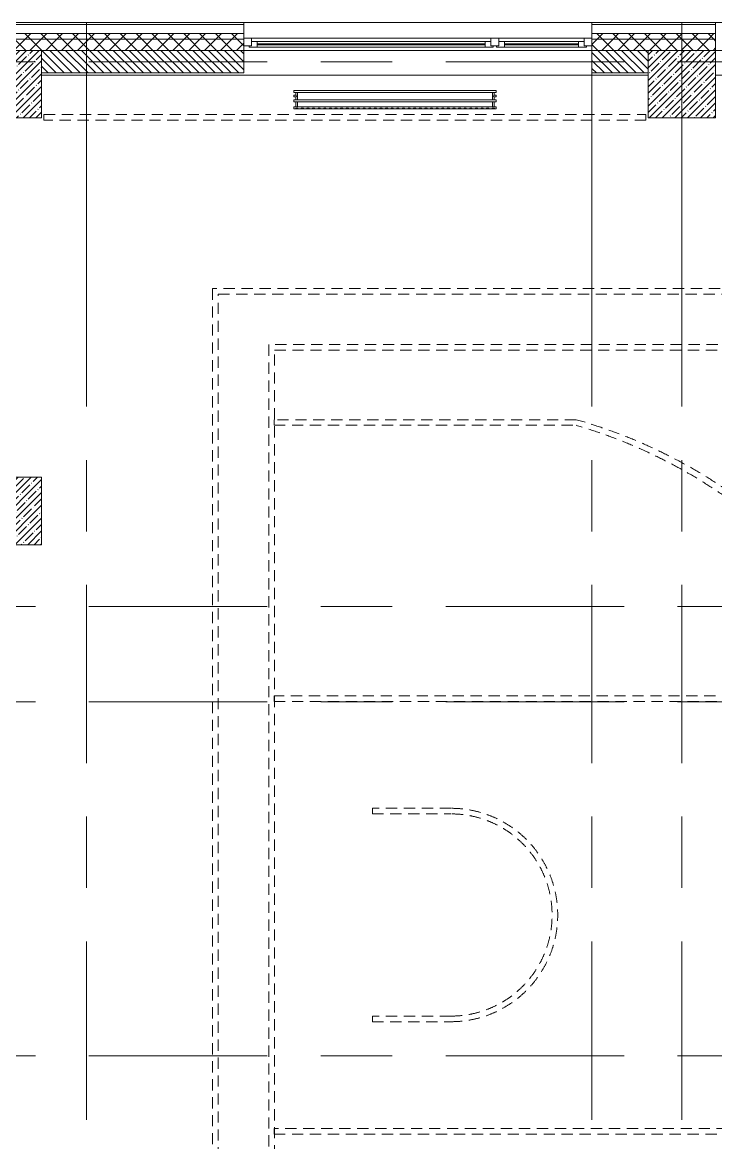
# Model space of a CAD drawing. Header units: millimetres. Extents: x 2623 to 216772, y -8553 to 29000.
# Drawn here: x 25205 to 31375, y 17376 to 27350 of the extents above; entities that cross this region are included whole.
import ezdxf

# ---------------------------------------------------------------- set-up
doc = ezdxf.new("R2010")
doc.units = ezdxf.units.MM
doc.linetypes.add('200_ШТРИХ__ш1_п0_6_', pattern=[160, 100, -60])
doc.linetypes.add('Осевая', pattern=[3175, 635, -476.25, 1587.5, -476.25])
for name, color, linetype, lineweight in [('A-DETL-MBND-1', 7, '200_ШТРИХ__ш1_п0_6_', 9), ('A-GLAZ', 7, 'Continuous', 9), ('A-WALL', 7, 'Continuous', 9), ('A-WALL-1', 7, 'Continuous', 13), ('I-WALL', 7, 'Continuous', 9), ('S-COLS', 7, 'Continuous', 9), ('Оси', 7, 'Continuous', 9), ('Оси-2', 7, 'Осевая', 9)]:
    doc.layers.add(name, color=color, linetype=linetype, lineweight=lineweight)
pattern_1 = [(45, (-17385.51, 0), (-70.71068, 70.71068), []), (135, (-17385.51, 0), (-70.71068, -70.71068), [])]

# ---------------------------------------------------------------- blocks, each defined once
blk = doc.blocks.new('BSC_Колонна _Прямоугольная - 600х600-V15-План монтажа стен и перегородок 3 этажа в осях 12-23')
at = {"layer": 'S-COLS'}
h = blk.add_hatch(dxfattribs=at)
h.set_pattern_fill('FP_26', color=256, style=0, pattern_type=2)
h.set_pattern_definition([(45, (-42460, -26800), (-57.02463, 57.02463), []), (45, (-42402.975, -26800), (-57.02463, 57.02463), [100.806, -20.161, 3.353, -16.808])])
h.paths.add_polyline_path([(-300, -300), (300, -300), (300, 300), (-300, 300)])
for p, q in [((300, 300), (-300, 300)), ((-300, 300), (-300, -300)), ((300, -300), (300, 300)), ((-300, -300), (300, -300))]:
    blk.add_line(p, q, dxfattribs=at)
blk = doc.blocks.new('BSC_Колонна _Прямоугольная - 600х600-V19-План монтажа стен и перегородок 3 этажа в осях 12-23')
at = {"layer": 'S-COLS'}
h = blk.add_hatch(dxfattribs=at)
h.set_pattern_fill('FP_31', color=256, style=0, pattern_type=2)
h.set_pattern_definition([(45, (-42460, -23000), (-57.02463, 57.02463), []), (45, (-42402.975, -23000), (-57.02463, 57.02463), [100.806, -20.161, 3.353, -16.808])])
h.paths.add_polyline_path([(-300, -300), (300, -300), (300, 300), (-300, 300), (-300, -161.4)])
for p, q in [((300, 300), (-300, 300)), ((-300, 300), (-300, -300)), ((300, -300), (300, 300)), ((-300, -300), (300, -300))]:
    blk.add_line(p, q, dxfattribs=at)
blk = doc.blocks.new('120_Окно_СКБ_2Ст - 120_Окно_СКБ_2Ст 3100х2500 _мал_створка слева_ 2-19089248-План монтажа стен и перегородок 3 этажа в осях 12-23')
at = {"layer": 'A-GLAZ'}
for p, q in [((-1550, -75), (-1550, -5)), ((-1550, -5), (-1480, -5)), ((1550, -5), (-1550, -5)), ((-1480, -75), (-1550, -75)), ((-1550, -75), (-1500, -75)), ((-1480, -75), (-1500, -75)), ((-1500, -75), (-1500, -85)), ((-1500, -85), (670, -85)), ((670, -85), (-1500, -85)), ((-1480, -5), (-1480, -75)), ((650, -35), (-1480, -35)), ((-1480, -35), (-1480, -75)), ((-1430, -85), (-1430, -35)), ((-1430, -55), (600, -55)), ((600, -65), (-1430, -65)), ((600, -85), (600, -35)), ((650, -75), (650, -5)), ((650, -5), (720, -5)), ((650, -75), (650, -35)), ((720, -75), (650, -75)), ((670, -75), (650, -75)), ((670, -75), (700, -75)), ((670, -85), (670, -75)), ((720, -75), (700, -75)), ((700, -75), (700, -85)), ((700, -85), (1500, -85)), ((1500, -85), (700, -85)), ((720, -5), (720, -75)), ((1480, -35), (720, -35)), ((720, -35), (720, -75)), ((770, -85), (770, -35)), ((770, -55), (1430, -55)), ((1430, -65), (770, -65)), ((1430, -85), (1430, -35)), ((1480, -75), (1480, -5)), ((1480, -5), (1550, -5)), ((1480, -75), (1480, -35)), ((1550, -75), (1480, -75)), ((1500, -75), (1480, -75)), ((1500, -75), (1550, -75)), ((1500, -85), (1500, -75)), ((1550, -5), (1550, -75))]:
    blk.add_line(p, q, dxfattribs=at)
blk = doc.blocks.new('radiator_prado_classic_z_tip_30_po exemplyaru - Classic Z Тип 30-500-30677905-План монтажа стен и перегородок 3 этажа в осях 12-23')
at = {"layer": 'A-DETL-MBND-1'}
for p, q in [((0, 228), (0, 210)), ((1800, 228), (0, 228)), ((0, 210), (0, 228)), ((0, 228), (12.5, 228)), ((0, 210), (1800, 210)), ((17.5, 210), (0, 210)), ((12.5, 228), (37.5, 228)), ((37.5, 228), (12.5, 228)), ((12.5, 228), (37.5, 228)), ((12.5, 228), (17.5, 223)), ((12.5, 228), (17.5, 223)), ((32.5, 223), (17.5, 223)), ((17.5, 223), (32.5, 223)), ((17.5, 210), (17.5, 164)), ((17.5, 210), (17.5, 164)), ((17.8, 210), (17.5, 210)), ((17.5, 210), (17.8, 210)), ((25, 210), (17.5, 210)), ((17.5, 210), (17.8, 210)), ((23.1, 210), (17.8, 210)), ((17.8, 210), (32.5, 210)), ((17.8, 210), (18.5, 210)), ((18.5, 210), (19.7, 210)), ((31.5, 210), (18.5, 210)), ((19.7, 210), (21.2, 210)), ((21.2, 210), (23.1, 210)), ((30.3, 210), (23.1, 210)), ((23.1, 210), (25, 210)), ((31.5, 210), (25, 210)), ((25, 210), (26.9, 210)), ((26.9, 210), (28.7, 210)), ((28.7, 210), (30.3, 210)), ((32.5, 210), (30.3, 210)), ((30.3, 210), (31.5, 210)), ((32.5, 210), (31.5, 210)), ((31.5, 210), (32.2, 210)), ((32.2, 210), (32.5, 210)), ((32.5, 223), (37.5, 228)), ((37.5, 228), (32.5, 223)), ((32.5, 164), (32.5, 210)), ((32.5, 164), (32.5, 210)), ((1767.5, 210), (32.5, 210)), ((37.5, 228), (62.5, 228)), ((62.5, 228), (87.5, 228)), ((87.5, 228), (62.5, 228)), ((62.5, 228), (87.5, 228)), ((62.5, 228), (67.5, 223)), ((62.5, 228), (67.5, 223)), ((82.5, 223), (67.5, 223)), ((67.5, 223), (82.5, 223)), ((82.5, 223), (87.5, 228)), ((87.5, 228), (82.5, 223)), ((87.5, 228), (112.5, 228)), ((112.5, 228), (137.5, 228)), ((137.5, 228), (112.5, 228)), ((112.5, 228), (137.5, 228)), ((112.5, 228), (117.5, 223)), ((112.5, 228), (117.5, 223)), ((132.5, 223), (117.5, 223)), ((117.5, 223), (132.5, 223)), ((132.5, 223), (137.5, 228)), ((137.5, 228), (132.5, 223)), ((137.5, 228), (162.5, 228)), ((162.5, 228), (187.5, 228)), ((187.5, 228), (162.5, 228)), ((162.5, 228), (187.5, 228)), ((162.5, 228), (167.5, 223)), ((162.5, 228), (167.5, 223)), ((182.5, 223), (167.5, 223)), ((167.5, 223), (182.5, 223)), ((182.5, 223), (187.5, 228)), ((187.5, 228), (182.5, 223)), ((187.5, 228), (212.5, 228)), ((212.5, 228), (237.5, 228)), ((237.5, 228), (212.5, 228)), ((212.5, 228), (237.5, 228)), ((212.5, 228), (217.5, 223)), ((212.5, 228), (217.5, 223)), ((232.5, 223), (217.5, 223)), ((217.5, 223), (232.5, 223)), ((232.5, 223), (237.5, 228)), ((237.5, 228), (232.5, 223)), ((237.5, 228), (262.5, 228)), ((262.5, 228), (287.5, 228)), ((287.5, 228), (262.5, 228)), ((262.5, 228), (287.5, 228)), ((262.5, 228), (267.5, 223)), ((262.5, 228), (267.5, 223)), ((282.5, 223), (267.5, 223)), ((267.5, 223), (282.5, 223)), ((282.5, 223), (287.5, 228)), ((287.5, 228), (282.5, 223)), ((287.5, 228), (312.5, 228)), ((312.5, 228), (337.5, 228)), ((337.5, 228), (312.5, 228)), ((312.5, 228), (337.5, 228)), ((312.5, 228), (317.5, 223)), ((312.5, 228), (317.5, 223)), ((332.5, 223), (317.5, 223)), ((317.5, 223), (332.5, 223)), ((332.5, 223), (337.5, 228)), ((337.5, 228), (332.5, 223)), ((337.5, 228), (362.5, 228)), ((362.5, 228), (387.5, 228)), ((387.5, 228), (362.5, 228)), ((362.5, 228), (387.5, 228)), ((362.5, 228), (367.5, 223)), ((362.5, 228), (367.5, 223)), ((382.5, 223), (367.5, 223)), ((367.5, 223), (382.5, 223)), ((382.5, 223), (387.5, 228)), ((387.5, 228), (382.5, 223)), ((387.5, 228), (412.5, 228)), ((412.5, 228), (437.5, 228)), ((437.5, 228), (412.5, 228)), ((412.5, 228), (437.5, 228)), ((412.5, 228), (417.5, 223)), ((412.5, 228), (417.5, 223)), ((432.5, 223), (417.5, 223)), ((417.5, 223), (432.5, 223)), ((432.5, 223), (437.5, 228)), ((437.5, 228), (432.5, 223)), ((437.5, 228), (462.5, 228)), ((462.5, 228), (487.5, 228)), ((487.5, 228), (462.5, 228)), ((462.5, 228), (487.5, 228)), ((462.5, 228), (467.5, 223)), ((462.5, 228), (467.5, 223)), ((482.5, 223), (467.5, 223)), ((467.5, 223), (482.5, 223)), ((482.5, 223), (487.5, 228)), ((487.5, 228), (482.5, 223)), ((487.5, 228), (512.5, 228)), ((512.5, 228), (537.5, 228)), ((537.5, 228), (512.5, 228)), ((512.5, 228), (537.5, 228)), ((512.5, 228), (517.5, 223)), ((512.5, 228), (517.5, 223)), ((532.5, 223), (517.5, 223)), ((517.5, 223), (532.5, 223)), ((532.5, 223), (537.5, 228)), ((537.5, 228), (532.5, 223)), ((537.5, 228), (562.5, 228)), ((562.5, 228), (587.5, 228)), ((587.5, 228), (562.5, 228)), ((562.5, 228), (587.5, 228)), ((562.5, 228), (567.5, 223)), ((562.5, 228), (567.5, 223)), ((582.5, 223), (567.5, 223)), ((567.5, 223), (582.5, 223)), ((582.5, 223), (587.5, 228)), ((587.5, 228), (582.5, 223)), ((587.5, 228), (612.5, 228)), ((612.5, 228), (637.5, 228)), ((637.5, 228), (612.5, 228)), ((612.5, 228), (637.5, 228)), ((612.5, 228), (617.5, 223)), ((612.5, 228), (617.5, 223)), ((632.5, 223), (617.5, 223)), ((617.5, 223), (632.5, 223)), ((632.5, 223), (637.5, 228)), ((637.5, 228), (632.5, 223)), ((637.5, 228), (662.5, 228)), ((662.5, 228), (687.5, 228)), ((687.5, 228), (662.5, 228)), ((662.5, 228), (687.5, 228)), ((662.5, 228), (667.5, 223)), ((662.5, 228), (667.5, 223)), ((682.5, 223), (667.5, 223)), ((667.5, 223), (682.5, 223)), ((682.5, 223), (687.5, 228)), ((687.5, 228), (682.5, 223)), ((687.5, 228), (712.5, 228)), ((712.5, 228), (737.5, 228)), ((737.5, 228), (712.5, 228)), ((712.5, 228), (737.5, 228)), ((712.5, 228), (717.5, 223)), ((712.5, 228), (717.5, 223)), ((732.5, 223), (717.5, 223)), ((717.5, 223), (732.5, 223)), ((732.5, 223), (737.5, 228)), ((737.5, 228), (732.5, 223)), ((737.5, 228), (762.5, 228)), ((762.5, 228), (787.5, 228)), ((787.5, 228), (762.5, 228)), ((762.5, 228), (787.5, 228)), ((762.5, 228), (767.5, 223)), ((762.5, 228), (767.5, 223)), ((782.5, 223), (767.5, 223)), ((767.5, 223), (782.5, 223)), ((782.5, 223), (787.5, 228)), ((787.5, 228), (782.5, 223)), ((787.5, 228), (812.5, 228)), ((812.5, 228), (837.5, 228)), ((837.5, 228), (812.5, 228)), ((812.5, 228), (837.5, 228)), ((812.5, 228), (817.5, 223)), ((812.5, 228), (817.5, 223)), ((832.5, 223), (817.5, 223)), ((817.5, 223), (832.5, 223)), ((832.5, 223), (837.5, 228)), ((837.5, 228), (832.5, 223)), ((837.5, 228), (862.5, 228)), ((862.5, 228), (887.5, 228)), ((887.5, 228), (862.5, 228)), ((862.5, 228), (887.5, 228)), ((862.5, 228), (867.5, 223)), ((862.5, 228), (867.5, 223)), ((882.5, 223), (867.5, 223)), ((867.5, 223), (882.5, 223)), ((882.5, 223), (887.5, 228)), ((887.5, 228), (882.5, 223)), ((887.5, 228), (912.5, 228)), ((912.5, 228), (937.5, 228)), ((937.5, 228), (912.5, 228)), ((912.5, 228), (937.5, 228)), ((912.5, 228), (917.5, 223)), ((912.5, 228), (917.5, 223)), ((932.5, 223), (917.5, 223)), ((917.5, 223), (932.5, 223)), ((932.5, 223), (937.5, 228)), ((937.5, 228), (932.5, 223)), ((937.5, 228), (962.5, 228)), ((962.5, 228), (987.5, 228)), ((987.5, 228), (962.5, 228)), ((962.5, 228), (987.5, 228)), ((962.5, 228), (967.5, 223)), ((962.5, 228), (967.5, 223)), ((982.5, 223), (967.5, 223)), ((967.5, 223), (982.5, 223)), ((982.5, 223), (987.5, 228)), ((987.5, 228), (982.5, 223)), ((987.5, 228), (1012.5, 228)), ((1012.5, 228), (1037.5, 228)), ((1037.5, 228), (1012.5, 228)), ((1012.5, 228), (1037.5, 228)), ((1012.5, 228), (1017.5, 223)), ((1012.5, 228), (1017.5, 223)), ((1032.5, 223), (1017.5, 223)), ((1017.5, 223), (1032.5, 223)), ((1032.5, 223), (1037.5, 228)), ((1037.5, 228), (1032.5, 223)), ((1037.5, 228), (1062.5, 228)), ((1062.5, 228), (1087.5, 228)), ((1087.5, 228), (1062.5, 228)), ((1062.5, 228), (1087.5, 228)), ((1062.5, 228), (1067.5, 223)), ((1062.5, 228), (1067.5, 223)), ((1082.5, 223), (1067.5, 223)), ((1067.5, 223), (1082.5, 223)), ((1082.5, 223), (1087.5, 228)), ((1087.5, 228), (1082.5, 223)), ((1087.5, 228), (1112.5, 228)), ((1112.5, 228), (1137.5, 228)), ((1137.5, 228), (1112.5, 228)), ((1112.5, 228), (1137.5, 228)), ((1112.5, 228), (1117.5, 223)), ((1112.5, 228), (1117.5, 223)), ((1132.5, 223), (1117.5, 223)), ((1117.5, 223), (1132.5, 223)), ((1132.5, 223), (1137.5, 228)), ((1137.5, 228), (1132.5, 223)), ((1137.5, 228), (1162.5, 228)), ((1162.5, 228), (1187.5, 228)), ((1187.5, 228), (1162.5, 228)), ((1162.5, 228), (1187.5, 228)), ((1162.5, 228), (1167.5, 223)), ((1162.5, 228), (1167.5, 223)), ((1182.5, 223), (1167.5, 223)), ((1167.5, 223), (1182.5, 223)), ((1182.5, 223), (1187.5, 228)), ((1187.5, 228), (1182.5, 223)), ((1187.5, 228), (1212.5, 228)), ((1212.5, 228), (1237.5, 228)), ((1237.5, 228), (1212.5, 228)), ((1212.5, 228), (1237.5, 228)), ((1212.5, 228), (1217.5, 223)), ((1212.5, 228), (1217.5, 223)), ((1232.5, 223), (1217.5, 223)), ((1217.5, 223), (1232.5, 223)), ((1232.5, 223), (1237.5, 228)), ((1237.5, 228), (1232.5, 223)), ((1237.5, 228), (1262.5, 228)), ((1262.5, 228), (1287.5, 228)), ((1287.5, 228), (1262.5, 228)), ((1262.5, 228), (1287.5, 228)), ((1262.5, 228), (1267.5, 223)), ((1262.5, 228), (1267.5, 223)), ((1282.5, 223), (1267.5, 223)), ((1267.5, 223), (1282.5, 223)), ((1282.5, 223), (1287.5, 228)), ((1287.5, 228), (1282.5, 223)), ((1287.5, 228), (1312.5, 228)), ((1312.5, 228), (1337.5, 228)), ((1337.5, 228), (1312.5, 228)), ((1312.5, 228), (1337.5, 228)), ((1312.5, 228), (1317.5, 223)), ((1312.5, 228), (1317.5, 223)), ((1332.5, 223), (1317.5, 223)), ((1317.5, 223), (1332.5, 223)), ((1332.5, 223), (1337.5, 228)), ((1337.5, 228), (1332.5, 223)), ((1337.5, 228), (1362.5, 228)), ((1362.5, 228), (1387.5, 228)), ((1387.5, 228), (1362.5, 228)), ((1362.5, 228), (1387.5, 228)), ((1362.5, 228), (1367.5, 223)), ((1362.5, 228), (1367.5, 223)), ((1382.5, 223), (1367.5, 223)), ((1367.5, 223), (1382.5, 223)), ((1382.5, 223), (1387.5, 228)), ((1387.5, 228), (1382.5, 223)), ((1387.5, 228), (1412.5, 228)), ((1412.5, 228), (1437.5, 228)), ((1437.5, 228), (1412.5, 228)), ((1412.5, 228), (1437.5, 228)), ((1412.5, 228), (1417.5, 223)), ((1412.5, 228), (1417.5, 223)), ((1432.5, 223), (1417.5, 223)), ((1417.5, 223), (1432.5, 223)), ((1432.5, 223), (1437.5, 228)), ((1437.5, 228), (1432.5, 223)), ((1437.5, 228), (1462.5, 228)), ((1462.5, 228), (1487.5, 228)), ((1487.5, 228), (1462.5, 228)), ((1462.5, 228), (1487.5, 228)), ((1462.5, 228), (1467.5, 223)), ((1462.5, 228), (1467.5, 223)), ((1482.5, 223), (1467.5, 223)), ((1467.5, 223), (1482.5, 223)), ((1482.5, 223), (1487.5, 228)), ((1487.5, 228), (1482.5, 223)), ((1487.5, 228), (1512.5, 228)), ((1512.5, 228), (1537.5, 228)), ((1537.5, 228), (1512.5, 228)), ((1512.5, 228), (1537.5, 228)), ((1512.5, 228), (1517.5, 223)), ((1512.5, 228), (1517.5, 223)), ((1532.5, 223), (1517.5, 223)), ((1517.5, 223), (1532.5, 223)), ((1532.5, 223), (1537.5, 228)), ((1537.5, 228), (1532.5, 223)), ((1537.5, 228), (1562.5, 228)), ((1562.5, 228), (1587.5, 228)), ((1587.5, 228), (1562.5, 228)), ((1562.5, 228), (1587.5, 228)), ((1562.5, 228), (1567.5, 223)), ((1562.5, 228), (1567.5, 223)), ((1582.5, 223), (1567.5, 223)), ((1567.5, 223), (1582.5, 223)), ((1582.5, 223), (1587.5, 228)), ((1587.5, 228), (1582.5, 223)), ((1587.5, 228), (1612.5, 228)), ((1637.5, 228), (1612.5, 228)), ((1612.5, 228), (1637.5, 228)), ((1612.5, 228), (1617.5, 223)), ((1612.5, 228), (1617.5, 223)), ((1613.2, 228), (1637.5, 228)), ((1632.5, 223), (1617.5, 223)), ((1617.5, 223), (1632.5, 223)), ((1632.5, 223), (1637.5, 228)), ((1637.5, 228), (1632.5, 223)), ((1637.5, 228), (1662.5, 228)), ((1662.5, 228), (1687.5, 228)), ((1687.5, 228), (1662.5, 228)), ((1662.5, 228), (1687.5, 228)), ((1662.5, 228), (1667.5, 223)), ((1662.5, 228), (1667.5, 223)), ((1682.5, 223), (1667.5, 223)), ((1667.5, 223), (1682.5, 223)), ((1682.5, 223), (1687.5, 228)), ((1687.5, 228), (1682.5, 223)), ((1687.5, 228), (1712.5, 228)), ((1712.5, 228), (1737.5, 228)), ((1737.5, 228), (1712.5, 228)), ((1712.5, 228), (1737.5, 228)), ((1712.5, 228), (1717.5, 223)), ((1712.5, 228), (1717.5, 223)), ((1732.5, 223), (1717.5, 223)), ((1717.5, 223), (1732.5, 223)), ((1732.5, 223), (1737.5, 228)), ((1737.5, 228), (1732.5, 223)), ((1737.5, 228), (1762.5, 228)), ((1762.5, 228), (1787.5, 228)), ((1787.5, 228), (1762.5, 228)), ((1762.5, 228), (1787.5, 228)), ((1762.5, 228), (1767.5, 223)), ((1762.5, 228), (1767.5, 223)), ((1782.5, 223), (1767.5, 223)), ((1767.5, 223), (1782.5, 223)), ((1767.5, 210), (1767.5, 164)), ((1767.5, 210), (1767.5, 164)), ((1769.7, 210), (1767.5, 210)), ((1767.5, 210), (1767.8, 210)), ((1768.5, 210), (1767.5, 210)), ((1767.5, 210), (1778.7, 210)), ((1767.8, 210), (1775, 210)), ((1769.7, 210), (1768.5, 210)), ((1781.5, 210), (1768.5, 210)), ((1782.5, 210), (1769.7, 210)), ((1771.2, 210), (1769.7, 210)), ((1778.7, 210), (1771.2, 210)), ((1775, 210), (1781.5, 210)), ((1782.5, 210), (1778.7, 210)), ((1778.7, 210), (1782.5, 210)), ((1781.5, 210), (1782.5, 210)), ((1782.5, 223), (1787.5, 228)), ((1787.5, 228), (1782.5, 223)), ((1782.5, 164), (1782.5, 210)), ((1782.5, 164), (1782.5, 210)), ((1800, 210), (1782.5, 210)), ((1787.5, 228), (1800, 228)), ((1800, 210), (1800, 228)), ((1800, 228), (1800, 210)), ((1800, 164), (0, 164)), ((0, 164), (0, 146)), ((0, 146), (0, 164)), ((0, 164), (17.5, 164)), ((0, 146), (1800, 146)), ((17.5, 146), (0, 146)), ((17.5, 121.5), (0, 121.5)), ((17.5, 121.5), (0, 121.5)), ((0, 121.5), (0, 121.2)), ((0, 106.5), (0, 121.5)), ((0, 121.2), (0, 120.5)), ((0, 121.2), (0, 120.5)), ((0, 120.5), (0, 121.2)), ((0, 121.2), (0, 121.2)), ((0, 120.5), (0, 119.3)), ((0, 120.5), (0, 119.3)), ((0, 119.3), (0, 120.5)), ((0, 119.3), (0, 117.7)), ((0, 119.3), (0, 117.7)), ((0, 117.7), (0, 119.3)), ((0, 117.7), (0, 115.9)), ((0, 115.9), (0, 117.7)), ((0, 117.7), (0, 115.9)), ((0, 115.9), (0, 114)), ((0, 115.9), (0, 114)), ((0, 114), (0, 115.9)), ((0, 114), (0, 112.1)), ((0, 114), (0, 112.1)), ((0, 112.1), (0, 114)), ((0, 112.1), (0, 110.2)), ((0, 112.1), (0, 110.2)), ((0, 110.2), (0, 112.1)), ((0, 110.2), (0, 108.7)), ((0, 110.2), (0, 108.7)), ((0, 108.7), (0, 110.2)), ((0, 108.7), (0, 107.5)), ((0, 108.7), (0, 106.8)), ((0, 106.8), (0, 108.7)), ((0, 107.5), (0, 106.8)), ((0, 106.8), (0, 106.5)), ((0, 106.8), (0, 106.8)), ((0, 106.5), (17.5, 106.5)), ((0, 106.5), (17.5, 106.5)), ((17.8, 164), (17.5, 164)), ((17.5, 164), (18.5, 164)), ((19.7, 164), (17.5, 164)), ((17.5, 164), (17.8, 164)), ((17.5, 146), (17.5, 121.5)), ((17.5, 146), (17.5, 121.5)), ((17.5, 146), (19.7, 146)), ((17.8, 146), (17.5, 146)), ((17.5, 146), (30.3, 146)), ((32.2, 146), (17.5, 146)), ((17.5, 106.5), (17.5, 82)), ((17.5, 106.5), (17.5, 82)), ((32.2, 164), (17.8, 164)), ((17.8, 164), (18.5, 164)), ((32.5, 146), (17.8, 146)), ((18.5, 164), (19.7, 164)), ((18.5, 164), (19.7, 164)), ((18.5, 164), (31.5, 164)), ((31.5, 146), (18.5, 146)), ((19.7, 164), (21.2, 164)), ((30.3, 164), (19.7, 164)), ((19.7, 164), (32.5, 164)), ((19.7, 146), (28.7, 146)), ((21.2, 164), (25, 164)), ((25, 164), (26.9, 164)), ((26.9, 164), (30.3, 164)), ((28.7, 146), (32.5, 146)), ((30.3, 164), (32.5, 164)), ((32.5, 164), (30.3, 164)), ((30.3, 146), (32.5, 146)), ((32.5, 164), (32.2, 164)), ((32.5, 146), (32.2, 146)), ((32.5, 164), (1767.5, 164)), ((32.5, 82), (32.5, 146)), ((32.5, 82), (32.5, 146)), ((1767.5, 146), (32.5, 146)), ((1782.5, 164), (1767.5, 164)), ((1767.5, 164), (1782.5, 164)), ((1771.2, 164), (1767.5, 164)), ((1767.5, 164), (1782.5, 164)), ((1767.5, 146), (1767.5, 82)), ((1767.5, 146), (1767.5, 82)), ((1767.5, 146), (1771.2, 146)), ((1782.5, 146), (1767.5, 146)), ((1767.5, 146), (1771.2, 146)), ((1776.9, 146), (1767.5, 146)), ((1768.5, 164), (1781.5, 164)), ((1781.5, 146), (1768.5, 146)), ((1773.1, 164), (1771.2, 164)), ((1771.2, 146), (1776.9, 146)), ((1771.2, 146), (1781.5, 146)), ((1775, 164), (1773.1, 164)), ((1780.3, 164), (1775, 164)), ((1776.9, 146), (1782.5, 146)), ((1780.3, 146), (1776.9, 146)), ((1781.5, 164), (1780.3, 164)), ((1782.5, 146), (1780.3, 146)), ((1782.2, 164), (1781.5, 164)), ((1781.5, 146), (1782.2, 146)), ((1782.5, 164), (1782.2, 164)), ((1782.2, 146), (1782.5, 146)), ((1782.5, 164), (1800, 164)), ((1782.5, 121.5), (1782.5, 146)), ((1782.5, 121.5), (1782.5, 146)), ((1800, 146), (1782.5, 146)), ((1800, 121.5), (1782.5, 121.5)), ((1800, 121.5), (1782.5, 121.5)), ((1782.5, 82), (1782.5, 106.5)), ((1782.5, 106.5), (1800, 106.5)), ((1782.5, 82), (1782.5, 106.5)), ((1782.5, 106.5), (1800, 106.5)), ((1800, 146), (1800, 164)), ((1800, 164), (1800, 146)), ((1800, 121.5), (1800, 106.5)), ((1800, 121.2), (1800, 121.5)), ((1800, 121.5), (1800, 121.2)), ((1800, 121.2), (1800, 121.5)), ((1800, 106.8), (1800, 121.2)), ((1800, 121.2), (1800, 106.8)), ((1800, 108.7), (1800, 121.2)), ((1800, 106.8), (1800, 108.7)), ((1800, 106.5), (1800, 106.8)), ((1800, 106.8), (1800, 106.5)), ((1800, 106.5), (1800, 106.8)), ((1800, 82), (0, 82)), ((0, 82), (0, 64)), ((0, 64), (0, 82)), ((0, 82), (17.5, 82)), ((1800, 64), (0, 64)), ((0, 64), (1800, 64)), ((19.7, 82), (17.5, 82)), ((17.5, 82), (26.9, 82)), ((17.8, 82), (17.5, 82)), ((17.5, 82), (17.8, 82)), ((19.7, 82), (17.8, 82)), ((17.8, 82), (18.5, 82)), ((18.5, 82), (19.7, 82)), ((18.5, 82), (31.5, 82)), ((28.7, 82), (19.7, 82)), ((32.5, 82), (19.7, 82)), ((19.7, 82), (32.5, 82)), ((26.9, 82), (28.7, 82)), ((32.5, 82), (28.7, 82)), ((28.7, 82), (30.3, 82)), ((30.3, 82), (32.2, 82)), ((32.2, 82), (32.5, 82)), ((32.5, 82), (1767.5, 82)), ((1767.8, 82), (1767.5, 82)), ((1767.5, 82), (1782.5, 82)), ((1769.7, 82), (1767.5, 82)), ((1767.5, 82), (1767.8, 82)), ((1782.5, 82), (1767.8, 82)), ((1767.8, 82), (1771.2, 82)), ((1768.5, 82), (1781.5, 82)), ((1771.2, 82), (1769.7, 82)), ((1773.1, 82), (1771.2, 82)), ((1771.2, 82), (1773.1, 82)), ((1776.9, 82), (1773.1, 82)), ((1773.1, 82), (1781.5, 82)), ((1778.7, 82), (1776.9, 82)), ((1780.3, 82), (1778.7, 82)), ((1781.5, 82), (1780.3, 82)), ((1782.5, 82), (1781.5, 82)), ((1781.5, 82), (1782.5, 82)), ((1782.5, 82), (1800, 82)), ((1800, 64), (1800, 82)), ((1800, 82), (1800, 64))]:
    blk.add_line(p, q, dxfattribs=at)
for points, knots in [([(17.8, 121.2), (17.7, 121.3), (17.7, 121.3), (17.5, 121.5), (17.5, 121.5), (17.5, 121.5)], [0.8571429, 0.8571429, 0.8571429, 0.8571429, 0.8928571, 0.9285714, 1, 1, 1, 1]), ([(17.5, 121.5), (17.5, 121.5), (17.5, 121.5), (17.7, 121.3), (17.7, 121.3), (17.8, 121.2)], [0, 0, 0, 0, 0.0714286, 0.1071429, 0.1428571, 0.1428571, 0.1428571, 0.1428571]), ([(17.5, 121.5), (17.5, 121.5), (17.5, 121.5), (17.7, 121.3), (17.7, 121.3), (17.8, 121.2)], [0, 0, 0, 0, 0.0714286, 0.1071429, 0.1428571, 0.1428571, 0.1428571, 0.1428571]), ([(25, 114), (24.5, 114.5), (23.6, 115.4), (22.4, 116.6), (21.6, 117.4), (21.1, 117.9), (20.8, 118.2), (20.5, 118.5), (20.2, 118.8), (19.8, 119.1), (19.6, 119.4), (19.3, 119.7), (19, 120), (18.7, 120.3), (18.5, 120.5), (18.3, 120.7), (18.1, 120.9), (17.9, 121.1), (17.8, 121.2), (17.7, 121.3), (17.5, 121.5), (17.5, 121.5), (17.5, 121.5)], [0, 0, 0, 0, 0.142857, 0.285714, 0.357143, 0.392857, 0.428571, 0.464286, 0.5, 0.535714, 0.571429, 0.607143, 0.642857, 0.678571, 0.714286, 0.75, 0.785714, 0.821429, 0.857143, 0.892857, 0.928571, 1, 1, 1, 1]), ([(17.5, 106.5), (17.5, 106.5), (17.5, 106.5), (17.7, 106.7), (17.8, 106.8), (17.9, 106.9), (18.1, 107.1), (18.3, 107.3), (18.5, 107.5), (18.7, 107.7), (19, 108), (19.3, 108.3), (19.6, 108.6), (19.8, 108.9), (20.3, 109.3), (20.7, 109.7), (21.1, 110.1), (21.6, 110.6), (22.4, 111.4), (23.6, 112.6), (24.5, 113.5), (25, 114)], [0, 0, 0, 0, 0.071429, 0.107143, 0.142857, 0.178571, 0.214286, 0.25, 0.285714, 0.321429, 0.357143, 0.392857, 0.428571, 0.464286, 0.5, 0.571429, 0.607143, 0.642857, 0.714286, 0.857143, 1, 1, 1, 1]), ([(17.5, 106.5), (17.5, 106.5), (17.5, 106.5), (17.7, 106.7), (17.7, 106.7), (17.8, 106.8)], [0, 0, 0, 0, 0.0714286, 0.1071429, 0.1428571, 0.1428571, 0.1428571, 0.1428571]), ([(17.8, 106.8), (17.7, 106.7), (17.7, 106.7), (17.5, 106.5), (17.5, 106.5), (17.5, 106.5)], [0.8571429, 0.8571429, 0.8571429, 0.8571429, 0.8928571, 0.9285714, 1, 1, 1, 1]), ([(17.8, 106.8), (17.7, 106.7), (17.7, 106.7), (17.5, 106.5), (17.5, 106.5), (17.5, 106.5)], [0.8571429, 0.8571429, 0.8571429, 0.8571429, 0.8928571, 0.9285714, 1, 1, 1, 1]), ([(17.8, 121.2), (17.8, 121.2), (17.9, 121.1), (18.1, 120.9), (18.3, 120.7), (18.5, 120.5), (18.7, 120.3), (19, 120), (19.3, 119.7), (19.6, 119.4), (19.8, 119.1), (20.3, 118.7), (20.7, 118.3), (21.1, 117.9), (21.6, 117.4), (22.4, 116.6), (23.1, 115.9), (23.6, 115.4)], [0.1428571, 0.1428571, 0.1428571, 0.1428571, 0.1785714, 0.2142857, 0.25, 0.2857143, 0.3214286, 0.3571429, 0.3928571, 0.4285714, 0.4642857, 0.5, 0.5714286, 0.6071429, 0.6428571, 0.7142857, 0.8571429, 0.8571429, 0.8571429, 0.8571429]), ([(22.1, 111.1), (21.9, 110.9), (21.6, 110.6), (21.1, 110.1), (20.8, 109.8), (20.5, 109.5), (20.2, 109.2), (19.8, 108.9), (19.6, 108.6), (19.3, 108.3), (19, 108), (18.7, 107.7), (18.5, 107.5), (18.3, 107.3), (18.1, 107.1), (17.9, 106.9), (17.8, 106.8), (17.8, 106.8)], [0.2857143, 0.2857143, 0.2857143, 0.2857143, 0.3571429, 0.3928571, 0.4285714, 0.4642857, 0.5, 0.5357143, 0.5714286, 0.6071429, 0.6428571, 0.6785714, 0.7142857, 0.75, 0.7857143, 0.8214286, 0.8571429, 0.8571429, 0.8571429, 0.8571429]), ([(17.8, 106.8), (17.8, 106.8), (17.9, 106.9), (18.1, 107.1), (18.3, 107.3), (18.5, 107.5), (18.7, 107.7), (19, 108), (19.3, 108.3), (19.6, 108.6), (19.9, 108.8), (20.3, 109.3), (20.6, 109.6), (20.8, 109.8)], [0.1428571, 0.1428571, 0.1428571, 0.1428571, 0.1785714, 0.2142857, 0.25, 0.2857143, 0.3214286, 0.3571429, 0.3928571, 0.4285714, 0.4642857, 0.5, 0.5714286, 0.5714286, 0.5714286, 0.5714286]), ([(19.6, 119.4), (19.7, 119.3), (19.9, 119.2), (20.3, 118.7), (20.6, 118.4), (20.8, 118.2)], [0.4285714, 0.4285714, 0.4285714, 0.4285714, 0.4642857, 0.5, 0.5714286, 0.5714286, 0.5714286, 0.5714286]), ([(22.1, 116.9), (21.9, 117.1), (21.6, 117.4), (21.1, 117.9), (20.9, 118.1), (20.8, 118.2)], [0.2857143, 0.2857143, 0.2857143, 0.2857143, 0.3571429, 0.3928571, 0.4285714, 0.4285714, 0.4285714, 0.4285714]), ([(20.8, 118.2), (20.9, 118.1), (21.1, 117.9), (21.6, 117.4), (21.9, 117.1), (22.1, 116.9)], [0.5714286, 0.5714286, 0.5714286, 0.5714286, 0.6071429, 0.6428571, 0.7142857, 0.7142857, 0.7142857, 0.7142857]), ([(20.8, 109.8), (20.9, 109.9), (21.1, 110.1), (21.6, 110.6), (21.9, 110.9), (22.1, 111.1)], [0.5714286, 0.5714286, 0.5714286, 0.5714286, 0.6071429, 0.6428571, 0.7142857, 0.7142857, 0.7142857, 0.7142857]), ([(22.1, 111.1), (21.9, 110.9), (21.6, 110.6), (21.1, 110.1), (20.9, 109.9), (20.8, 109.8)], [0.2857143, 0.2857143, 0.2857143, 0.2857143, 0.3571429, 0.3928571, 0.4285714, 0.4285714, 0.4285714, 0.4285714]), ([(1775, 114), (1775.5, 114.5), (1776.4, 115.4), (1777.6, 116.6), (1778.4, 117.4), (1778.9, 117.9), (1779.2, 118.2), (1779.5, 118.5), (1779.8, 118.8), (1780.1, 119.2), (1780.4, 119.4), (1780.7, 119.7), (1781, 120), (1781.3, 120.3), (1781.5, 120.5), (1781.7, 120.7), (1781.9, 120.9), (1782.1, 121.1), (1782.2, 121.2), (1782.3, 121.3), (1782.5, 121.5), (1782.5, 121.5), (1782.5, 121.5)], [0, 0, 0, 0, 0.142857, 0.285714, 0.357143, 0.392857, 0.428571, 0.464286, 0.5, 0.535714, 0.571429, 0.607143, 0.642857, 0.678571, 0.714286, 0.75, 0.785714, 0.821429, 0.857143, 0.892857, 0.928571, 1, 1, 1, 1]), ([(1782.5, 106.5), (1782.5, 106.5), (1782.5, 106.5), (1782.3, 106.7), (1782.2, 106.8), (1782.1, 106.9), (1781.9, 107.1), (1781.7, 107.3), (1781.5, 107.5), (1781.3, 107.7), (1781, 108), (1780.7, 108.3), (1780.4, 108.6), (1780.1, 108.8), (1779.7, 109.3), (1779.3, 109.7), (1778.9, 110.1), (1778.4, 110.6), (1777.6, 111.4), (1776.4, 112.6), (1775.5, 113.5), (1775, 114)], [0, 0, 0, 0, 0.071429, 0.107143, 0.142857, 0.178571, 0.214286, 0.25, 0.285714, 0.321429, 0.357143, 0.392857, 0.428571, 0.464286, 0.5, 0.571429, 0.607143, 0.642857, 0.714286, 0.857143, 1, 1, 1, 1]), ([(1782.2, 121.2), (1782.2, 121.2), (1782.1, 121.1), (1781.9, 120.9), (1781.7, 120.7), (1781.5, 120.5), (1781.3, 120.3), (1781, 120), (1780.7, 119.7), (1780.4, 119.4), (1780.1, 119.2), (1779.7, 118.7), (1779.3, 118.3), (1778.9, 117.9), (1778.4, 117.4), (1777.6, 116.6), (1776.9, 115.9), (1776.4, 115.4)], [0.1428571, 0.1428571, 0.1428571, 0.1428571, 0.1785714, 0.2142857, 0.25, 0.2857143, 0.3214286, 0.3571429, 0.3928571, 0.4285714, 0.4642857, 0.5, 0.5714286, 0.6071429, 0.6428571, 0.7142857, 0.8571429, 0.8571429, 0.8571429, 0.8571429]), ([(1776.4, 115.4), (1776.9, 115.9), (1777.6, 116.6), (1778.4, 117.4), (1778.9, 117.9), (1779.2, 118.2), (1779.5, 118.5), (1779.8, 118.8), (1780.1, 119.2), (1780.4, 119.4), (1780.7, 119.7), (1781, 120), (1781.3, 120.3), (1781.5, 120.5), (1781.7, 120.7), (1781.9, 120.9), (1782.1, 121.1), (1782.2, 121.2), (1782.2, 121.2)], [0.1428571, 0.1428571, 0.1428571, 0.1428571, 0.2857143, 0.3571429, 0.3928571, 0.4285714, 0.4642857, 0.5, 0.5357143, 0.5714286, 0.6071429, 0.6428571, 0.6785714, 0.7142857, 0.75, 0.7857143, 0.8214286, 0.8571429, 0.8571429, 0.8571429, 0.8571429]), ([(1779.2, 118.2), (1779.1, 118.1), (1778.9, 117.9), (1778.4, 117.4), (1777.6, 116.6), (1776.9, 115.9), (1776.4, 115.4)], [0.5714286, 0.5714286, 0.5714286, 0.5714286, 0.6071429, 0.6428571, 0.7142857, 0.8571429, 0.8571429, 0.8571429, 0.8571429]), ([(1777.9, 111.1), (1778.1, 110.9), (1778.4, 110.6), (1778.9, 110.1), (1779.2, 109.8), (1779.5, 109.5), (1779.8, 109.2), (1780.1, 108.8), (1780.4, 108.6), (1780.7, 108.3), (1781, 108), (1781.3, 107.7), (1781.5, 107.5), (1781.7, 107.3), (1781.9, 107.1), (1782.1, 106.9), (1782.2, 106.8), (1782.2, 106.8)], [0.2857143, 0.2857143, 0.2857143, 0.2857143, 0.3571429, 0.3928571, 0.4285714, 0.4642857, 0.5, 0.5357143, 0.5714286, 0.6071429, 0.6428571, 0.6785714, 0.7142857, 0.75, 0.7857143, 0.8214286, 0.8571429, 0.8571429, 0.8571429, 0.8571429]), ([(1777.9, 111.1), (1778.1, 110.9), (1778.4, 110.6), (1778.9, 110.1), (1779.2, 109.8), (1779.5, 109.5), (1779.8, 109.2), (1780.1, 108.8), (1780.4, 108.6), (1780.7, 108.3), (1781, 108), (1781.3, 107.7), (1781.5, 107.5), (1781.7, 107.3), (1781.9, 107.1), (1782.1, 106.9), (1782.2, 106.8), (1782.2, 106.8)], [0.2857143, 0.2857143, 0.2857143, 0.2857143, 0.3571429, 0.3928571, 0.4285714, 0.4642857, 0.5, 0.5357143, 0.5714286, 0.6071429, 0.6428571, 0.6785714, 0.7142857, 0.75, 0.7857143, 0.8214286, 0.8571429, 0.8571429, 0.8571429, 0.8571429]), ([(1782.2, 106.8), (1782.2, 106.8), (1782.1, 106.9), (1781.9, 107.1), (1781.7, 107.3), (1781.5, 107.5), (1781.3, 107.7), (1781, 108), (1780.7, 108.3), (1780.4, 108.6), (1780.1, 108.8), (1779.7, 109.3), (1779.3, 109.7), (1778.9, 110.1), (1778.4, 110.6), (1778.1, 110.9), (1777.9, 111.1)], [0.1428571, 0.1428571, 0.1428571, 0.1428571, 0.1785714, 0.2142857, 0.25, 0.2857143, 0.3214286, 0.3571429, 0.3928571, 0.4285714, 0.4642857, 0.5, 0.5714286, 0.6071429, 0.6428571, 0.7142857, 0.7142857, 0.7142857, 0.7142857]), ([(1782.2, 121.2), (1782.2, 121.2), (1782.1, 121.1), (1781.9, 120.9), (1781.7, 120.7), (1781.5, 120.5), (1781.3, 120.3), (1781, 120), (1780.7, 119.7), (1780.4, 119.4), (1780.1, 119.2), (1779.7, 118.7), (1779.4, 118.4), (1779.2, 118.2)], [0.1428571, 0.1428571, 0.1428571, 0.1428571, 0.1785714, 0.2142857, 0.25, 0.2857143, 0.3214286, 0.3571429, 0.3928571, 0.4285714, 0.4642857, 0.5, 0.5714286, 0.5714286, 0.5714286, 0.5714286]), ([(1782.5, 121.5), (1782.5, 121.5), (1782.5, 121.5), (1782.3, 121.3), (1782.3, 121.3), (1782.2, 121.2)], [0, 0, 0, 0, 0.0714286, 0.1071429, 0.1428571, 0.1428571, 0.1428571, 0.1428571]), ([(1782.5, 121.5), (1782.5, 121.5), (1782.5, 121.5), (1782.3, 121.3), (1782.3, 121.3), (1782.2, 121.2)], [0, 0, 0, 0, 0.0714286, 0.1071429, 0.1428571, 0.1428571, 0.1428571, 0.1428571]), ([(1782.2, 121.2), (1782.3, 121.3), (1782.3, 121.3), (1782.5, 121.5), (1782.5, 121.5), (1782.5, 121.5)], [0.8571429, 0.8571429, 0.8571429, 0.8571429, 0.8928571, 0.9285714, 1, 1, 1, 1]), ([(1782.2, 106.8), (1782.3, 106.7), (1782.3, 106.7), (1782.5, 106.5), (1782.5, 106.5), (1782.5, 106.5)], [0.8571429, 0.8571429, 0.8571429, 0.8571429, 0.8928571, 0.9285714, 1, 1, 1, 1]), ([(1782.2, 106.8), (1782.3, 106.7), (1782.3, 106.7), (1782.5, 106.5), (1782.5, 106.5), (1782.5, 106.5)], [0.8571429, 0.8571429, 0.8571429, 0.8571429, 0.8928571, 0.9285714, 1, 1, 1, 1]), ([(1782.5, 106.5), (1782.5, 106.5), (1782.5, 106.5), (1782.3, 106.7), (1782.3, 106.7), (1782.2, 106.8)], [0, 0, 0, 0, 0.0714286, 0.1071429, 0.1428571, 0.1428571, 0.1428571, 0.1428571])]:
    blk.add_open_spline(points, degree=3, knots=knots, dxfattribs=at)
for points in [[(20.8, 118.2), (20.7, 118.3), (20.5, 118.5), (20.2, 118.8), (19.9, 119.2), (19.6, 119.4), (19.3, 119.7), (19, 120), (18.7, 120.3), (18.5, 120.5), (18.3, 120.7), (18.1, 120.9), (17.9, 121.1), (17.8, 121.2), (17.8, 121.2)], [(17.8, 121.2), (17.8, 121.2), (17.9, 121.1), (18.1, 120.9), (18.3, 120.7), (18.5, 120.5), (18.7, 120.3), (19, 120), (19.3, 119.7), (19.5, 119.5), (19.6, 119.4)], [(20.8, 109.8), (20.7, 109.7), (20.5, 109.5), (20.2, 109.2), (19.9, 108.8), (19.6, 108.6), (19.3, 108.3), (19, 108), (18.7, 107.7), (18.5, 107.5), (18.3, 107.3), (18.1, 107.1), (17.9, 106.9), (17.8, 106.8), (17.8, 106.8)], [(23.6, 115.4), (23.1, 115.9), (22.6, 116.4), (22.1, 116.9)], [(22.1, 116.9), (22.6, 116.4), (23.1, 115.9), (23.6, 115.4)], [(22.1, 111.1), (22.6, 111.6), (23.1, 112.1), (23.6, 112.6)], [(23.6, 112.6), (23.1, 112.1), (22.6, 111.6), (22.1, 111.1)], [(23.6, 112.6), (23.1, 112.1), (22.6, 111.6), (22.1, 111.1)], [(25, 114), (24.5, 114.5), (24, 115), (23.6, 115.4)], [(23.6, 115.4), (24, 115), (24.5, 114.5), (25, 114)], [(23.6, 115.4), (24, 115), (24.5, 114.5), (25, 114)], [(23.6, 112.6), (24, 113), (24.5, 113.5), (25, 114)], [(25, 114), (24.5, 113.5), (24, 113), (23.6, 112.6)], [(25, 114), (24.5, 113.5), (24, 113), (23.6, 112.6)], [(1776.4, 115.4), (1776, 115), (1775.5, 114.5), (1775, 114)], [(1776.4, 115.4), (1776, 115), (1775.5, 114.5), (1775, 114)], [(1775, 114), (1775.5, 114.5), (1776, 115), (1776.4, 115.4)], [(1775, 114), (1775.5, 113.5), (1776.4, 112.6), (1777.4, 111.6), (1777.9, 111.1)], [(1775, 114), (1775.5, 113.5), (1776.4, 112.6), (1777.4, 111.6), (1777.9, 111.1)], [(1777.9, 111.1), (1777.4, 111.6), (1776.4, 112.6), (1775.5, 113.5), (1775, 114)]]:
    blk.add_open_spline(points, degree=3, dxfattribs=at)

msp = doc.modelspace()

# ---------------------------------------------------------------- hatches: boundary and pattern name
at = {"layer": 'A-WALL'}
h = msp.add_hatch(dxfattribs=at)
h.set_pattern_fill('FP_23', color=256, style=0, pattern_type=2)
h.set_pattern_definition(pattern_1)
h.paths.add_polyline_path([(67115.2, 27200), (67115.2, 27250), (62964.5, 27250), (62964.5, 27200), (67069.7, 27200)])
h.paths.add_polyline_path([(59864.5, 27200), (59864.5, 27250), (58964.5, 27250), (58964.5, 27200), (59435.5, 27200)])
h.paths.add_polyline_path([(56527.3, 27200), (56864.5, 27200), (56864.5, 27250), (55524.5, 27250), (55524.5, 27200), (55800.2, 27200)])
h.paths.add_polyline_path([(53424.5, 27200), (53424.5, 27250), (52224.5, 27250), (52224.5, 27200), (52891.9, 27200)])
h.paths.add_polyline_path([(49724.5, 27200), (49724.5, 27250), (45474.5, 27250), (45474.5, 27200), (49256.6, 27200)])
h.paths.add_polyline_path([(44574.5, 27200), (44574.5, 27250), (42474.5, 27250), (42474.5, 27200), (44167.2, 27200)])
h.paths.add_polyline_path([(41574.5, 27200), (41574.5, 27250), (40474.5, 27250), (40474.5, 27200), (41258.9, 27200)])
h.paths.add_polyline_path([(37374.5, 27200), (37374.5, 27250), (35874.5, 27250), (35874.5, 27200), (36896.5, 27200)])
h.paths.add_polyline_path([(33374.5, 27200), (33374.5, 27250), (32274.8, 27250), (32274.8, 27200), (32534.2, 27200)])
h.paths.add_polyline_path([(30274.5, 27200), (31374.8, 27200), (31374.8, 27250), (30274.5, 27250)])
h.paths.add_polyline_path([(27174.5, 27200), (27174.5, 27250), (24674.5, 27250), (24674.5, 27200), (26717.6, 27200)])
h = msp.add_hatch(dxfattribs=at)
h.set_pattern_fill('FP_23', color=256, style=0, pattern_type=2)
h.set_pattern_definition(pattern_1)
h.paths.add_polyline_path([(67115.2, 27100), (67115.2, 27200), (62964.5, 27200), (62964.5, 27100), (67069.7, 27100)])
h.paths.add_polyline_path([(59864.5, 27100), (59864.5, 27200), (58964.5, 27200), (58964.5, 27100), (59435.5, 27100)])
h.paths.add_polyline_path([(56864.5, 27100), (56864.5, 27200), (55524.5, 27200), (55524.5, 27100), (56527.3, 27100)])
h.paths.add_polyline_path([(53424.5, 27100), (53424.5, 27200), (52224.5, 27200), (52224.5, 27100), (52891.9, 27100)])
h.paths.add_polyline_path([(49724.5, 27100), (49724.5, 27200), (45474.5, 27200), (45474.5, 27100), (49256.6, 27100)])
h.paths.add_polyline_path([(44574.5, 27100), (44574.5, 27200), (42474.5, 27200), (42474.5, 27100), (44167.2, 27100)])
h.paths.add_polyline_path([(41574.5, 27100), (41574.5, 27200), (40474.5, 27200), (40474.5, 27100), (41258.9, 27100)])
h.paths.add_polyline_path([(37374.5, 27100), (37374.5, 27200), (35874.5, 27200), (35874.5, 27100), (36896.5, 27100)])
h.paths.add_polyline_path([(33374.5, 27100), (33374.5, 27200), (32274.8, 27200), (32274.8, 27100), (32534.2, 27100)])
h.paths.add_polyline_path([(31374.8, 27100), (31374.8, 27200), (30274.5, 27200), (30274.5, 27100), (31080, 27100)])
h.paths.add_polyline_path([(27174.5, 27100), (27174.5, 27200), (24774.5, 27200), (24774.5, 27100), (26717.6, 27100)])
h = msp.add_hatch(dxfattribs=at)
h.set_pattern_fill('FP_22', color=256, style=0, pattern_type=2)
h.set_pattern_definition([(135, (-17385.513, 0), (-35.35534, -35.35534), [])])
h.paths.add_polyline_path([(66814.5, 26900), (66814.5, 27100), (63764.5, 27100), (63764.5, 26900), (66706.1, 26900)])
h.paths.add_polyline_path([(63070.8, 26900), (63264.5, 26900), (63264.5, 27100), (62964.5, 27100), (62964.5, 26900)])
h.paths.add_polyline_path([(59364.5, 26900), (59364.5, 27100), (58964.5, 27100), (58964.5, 26900), (59072, 26900)])
h.paths.add_polyline_path([(56654.5, 26900), (56864.5, 26900), (56864.5, 27100), (56654.5, 27100), (56654.5, 26942.5)])
h.paths.add_polyline_path([(56154.5, 26900), (56154.5, 27100), (55524.5, 27100), (55524.5, 26900), (55982, 26900)])
h.paths.add_polyline_path([(52224.5, 26900), (52924.5, 26900), (52924.5, 27100), (52224.5, 27100)])
h.paths.add_polyline_path([(49724.5, 26900), (49724.5, 27100), (49374.5, 27100), (49374.5, 26900), (49620.1, 26900)])
h.paths.add_polyline_path([(48711.3, 26900), (48774.5, 26900), (48774.5, 27100), (45474.5, 27100), (45474.5, 26900), (48529.6, 26900)])
h.paths.add_polyline_path([(44530.7, 26900), (44574.5, 26900), (44574.5, 27100), (43374.5, 27100), (43374.5, 26900), (44167.2, 26900)])
h.paths.add_polyline_path([(42774.5, 26900), (42774.5, 27100), (42474.5, 27100), (42474.5, 26900), (42713, 26900)])
h.paths.add_polyline_path([(41574.5, 26900), (41574.5, 27100), (40474.5, 27100), (40474.5, 26900), (41258.9, 26900)])
h.paths.add_polyline_path([(36774.5, 26900), (36774.5, 27100), (35874.5, 27100), (35874.5, 26900), (36169.5, 26900)])
h.paths.add_polyline_path([(33374.5, 26900), (33374.5, 27100), (32274.8, 27100), (32274.8, 26900), (32534.2, 26900)])
h.paths.add_polyline_path([(30774.5, 26900), (30774.5, 27100), (30274.5, 27100), (30274.5, 26900)])
h.paths.add_polyline_path([(27174.5, 26900), (27174.5, 27100), (25374.5, 27100), (25374.5, 26900), (26717.6, 26900)])
at = {"layer": 'S-COLS'}
h = msp.add_hatch(dxfattribs=at)
h.set_pattern_fill('FP_20', color=256, style=0, pattern_type=2)
h.set_pattern_definition([(45, (-17385.51, 0), (-57.02463, 57.02463), []), (45, (-17328.49, 0), (-57.02463, 57.02463), [100.806, -20.161, 3.353, -16.808])])
h.paths.add_polyline_path([(30774.5, 26500), (31374.5, 26500), (31374.5, 27100), (30774.5, 27100), (30774.5, 26900)])

# ---------------------------------------------------------------- linework, layer by layer
at = {"layer": 'A-DETL-MBND-1'}
for p, q in [((25395.5, 26530), (30754.5, 26530)), ((25395.5, 26530), (25395.5, 26480)), ((30754.5, 26480), (30754.5, 26530)), ((30754.5, 26480), (25395.5, 26480)), ((47254.5, 24981.3), (26898.1, 24981.3)), ((26898.1, 24981.3), (26898.1, 13824.4)), ((26948.1, 13874.4), (26948.1, 24931.3)), ((26948.1, 24931.3), (47204.5, 24931.3)), ((46754.5, 24481.3), (27398.1, 24481.3)), ((27398.1, 24481.3), (27398.1, 14324.4)), ((27448.1, 14374.4), (27448.1, 24431.3)), ((27448.1, 24431.3), (37051.3, 24431.3)), ((30134.2, 23812.8), (27444.5, 23812.8)), ((27444.5, 23812.8), (27444.5, 23762.8)), ((27444.5, 23762.8), (30134.2, 23762.8)), ((31534.2, 21352.8), (27444.5, 21352.8)), ((27444.5, 21352.8), (27444.5, 21302.8)), ((27444.5, 21302.8), (31484.2, 21302.8)), ((28319.5, 20352.8), (28319.5, 20302.8)), ((29019.5, 20352.8), (28319.5, 20352.8)), ((28319.5, 20302.8), (29019.5, 20302.8)), ((29019.5, 18502.8), (28319.5, 18502.8)), ((28319.5, 18502.8), (28319.5, 18452.8)), ((28319.5, 18452.8), (29019.5, 18452.8)), ((31484.2, 17502.8), (27444.5, 17502.8)), ((27444.5, 17502.8), (27444.5, 17452.8)), ((27444.5, 17452.8), (31534.2, 17452.8))]:
    msp.add_line(p, q, dxfattribs=at)
for centre, radius, start, end in [((28879.5, 19382.8), 4604.2, 285.81331, 74.18669), ((28850, 19382.8), 4564.4, 286.34112, 73.65888), ((29019.5, 19402.8), 950, 270, 90), ((29019.5, 19402.8), 900, 270, 90)]:
    msp.add_arc(centre, radius, start, end, dxfattribs=at)
at = {"layer": 'A-WALL'}
for p, q in [((24524.5, 27350), (32274.8, 27350)), ((27174.5, 26900), (27174.5, 27350)), ((30274.5, 27350), (30274.5, 26900)), ((31374.8, 26900), (31374.8, 27350)), ((36774.5, 27100), (25374.5, 27100)), ((30774.5, 26900), (30774.5, 27100)), ((31374.5, 27100), (31374.5, 26900)), ((25374.5, 26900), (27174.5, 26900)), ((30274.5, 26900), (30774.5, 26900)), ((31374.5, 26900), (31374.8, 26900))]:
    msp.add_line(p, q, dxfattribs=at)
at = {"layer": 'A-WALL-1'}
for p, q in [((27174.5, 27330), (24544.5, 27330)), ((31374.8, 27330), (30274.5, 27330)), ((27174.5, 27250), (24624.5, 27250)), ((31374.8, 27250), (30274.5, 27250)), ((27174.5, 27200), (24674.5, 27200)), ((31374.8, 27200), (30274.5, 27200))]:
    msp.add_line(p, q, dxfattribs=at)
at = {"layer": 'I-WALL'}
for p, q in [((27174.5, 27100), (30274.5, 27100)), ((31374.8, 27100), (32274.8, 27100)), ((30774.5, 26880), (25374.5, 26880)), ((36774.5, 26880), (31374.5, 26880))]:
    msp.add_line(p, q, dxfattribs=at)
at = {"layer": 'S-COLS'}
for p, q in [((31374.5, 27100), (30774.5, 27100)), ((30774.5, 27100), (30774.5, 26900)), ((31374.5, 26900), (31374.5, 27100)), ((30774.5, 26900), (30774.5, 26500)), ((31374.5, 26500), (31374.5, 26900)), ((30774.5, 26500), (31374.5, 26500))]:
    msp.add_line(p, q, dxfattribs=at)
at = {"layer": 'Оси'}
for p, q in [((25774.5, 24850), (25774.5, 27350)), ((30274.5, 24850), (30274.5, 27350)), ((31074.5, 24850), (31074.5, 27350))]:
    msp.add_line(p, q, dxfattribs=at)
at = {"layer": 'Оси-2'}
for p, q in [((21511, 27000), (64864.5, 27000)), ((25774.5, 593.7), (25774.5, 24850)), ((30274.5, 593.7), (30274.5, 24850)), ((31074.5, 593.7), (31074.5, 24850)), ((21511, 22150), (64674.5, 22150)), ((21511, 21300), (64864.5, 21300)), ((21511, 18150), (64864.5, 18150))]:
    msp.add_line(p, q, dxfattribs=at)

# ---------------------------------------------------------------- block references
at = {"layer": 'A-DETL-MBND-1', "rotation": 180}
msp.add_blockref('radiator_prado_classic_z_tip_30_po exemplyaru - Classic Z Тип 30-500-30677905-План монтажа стен и перегородок 3 этажа в осях 12-23', (29421.5, 26808), dxfattribs=at)
at = {"layer": 'A-GLAZ'}
msp.add_blockref('120_Окно_СКБ_2Ст - 120_Окно_СКБ_2Ст 3100х2500 _мал_створка слева_ 2-19089248-План монтажа стен и перегородок 3 этажа в осях 12-23', (28724.5, 27215), dxfattribs=at)
at = {"layer": 'S-COLS'}
for name, p in [('BSC_Колонна _Прямоугольная - 600х600-V15-План монтажа стен и перегородок 3 этажа в осях 12-23', (25074.5, 26800)), ('BSC_Колонна _Прямоугольная - 600х600-V19-План монтажа стен и перегородок 3 этажа в осях 12-23', (25074.5, 23000))]:
    msp.add_blockref(name, p, dxfattribs=at)

doc.saveas('drawing.dxf')
